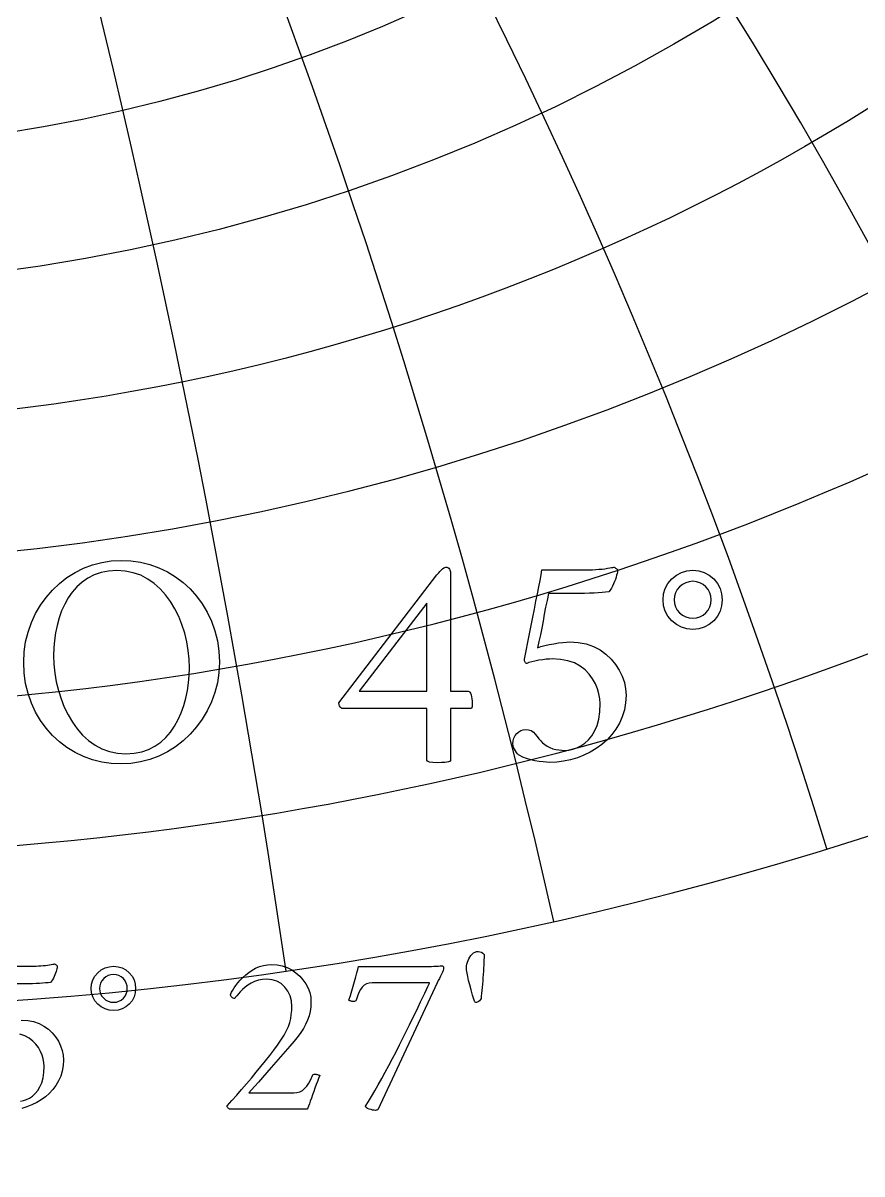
# Model space of a CAD drawing. Header units: millimetres. Extents: x -71 to 71, y -71 to 73.
# Drawn here: x 4.72 to 19.79, y -21.99 to -1.3 of the extents above; entities that cross this region are included whole.
import ezdxf

# ---------------------------------------------------------------- set-up
doc = ezdxf.new("R2010")
doc.units = ezdxf.units.MM
for name, color, linetype in [('CUT_OUTER', 1, 'Continuous'), ('ENGRAVE', 7, 'Continuous'), ('ENGRAVE_FINE', 8, 'Continuous'), ('TEXT', 5, 'Continuous')]:
    doc.layers.add(name, color=color, linetype=linetype)

msp = doc.modelspace()

# ---------------------------------------------------------------- linework, layer by layer
at = {"layer": 'CUT_OUTER'}
msp.add_arc((-0.0002, -0.0002), 71.2199, 143.788848, 87.803032, dxfattribs=at)
at = {"layer": 'ENGRAVE'}
for centre, radius in [((0, 0), 70.2), ((0, 29.172), 37.6888), ((0, 26.9182), 32.9679), ((0, 25.0933), 28.7098), ((0, 0), 45.9522), ((0, 0), 30.0798)]:
    msp.add_circle(centre, radius, dxfattribs=at)
for centre, radius, start, end in [((0, 31.9775), 43.0096, 131.64088, 48.35912), ((0, 35.5109), 49.1225, 158.93428, 21.06572), ((0, 40.0341), 56.3066, 178.03137, 1.96863), ((0, 45.9522), 64.9862, 193.623472, 346.376528)]:
    msp.add_arc(centre, radius, start, end, dxfattribs=at)
at = {"layer": 'ENGRAVE_FINE'}
for centre, radius, start, end in [((368.555, -45.9522), 374.2406, 162.097312, 175.849134), ((368.555, -45.9522), 374.2406, 162.097312, 175.849134), ((-178.5481, -45.9522), 190.0069, 8.354592, 35.979906), ((-178.5481, -45.9522), 190.0069, 8.354592, 35.979906), ((178.5481, -45.9522), 190.0069, 144.020094, 171.645408), ((178.5481, -45.9522), 190.0069, 144.020094, 171.645408), ((-112.5594, -45.9522), 129.9724, 12.666469, 54.396525), ((-112.5594, -45.9522), 129.9724, 12.666469, 54.396525), ((112.5594, -45.9522), 129.9724, 125.603475, 167.333531), ((112.5594, -45.9522), 129.9724, 125.603475, 167.333531), ((-77.4475, -45.9522), 101.1006, 17.146853, 73.284845), ((-77.4475, -45.9522), 101.1006, 17.146853, 73.284845), ((77.4475, -45.9522), 101.1006, 106.715155, 162.853147), ((77.4475, -45.9522), 101.1006, 106.715155, 162.853147), ((-54.5299, -45.9522), 84.8334, 21.864224, 92.68985), ((-54.5299, -45.9522), 84.8334, 21.864224, 92.68985), ((54.5299, -45.9522), 84.8334, 87.31015, 158.135776), ((54.5299, -45.9522), 84.8334, 87.31015, 158.135776), ((-37.5198, -45.9522), 75.0396, 26.898951, 108.68574), ((-37.5198, -45.9522), 75.0396, 26.898951, 108.68574), ((37.5198, -45.9522), 75.0396, 71.31426, 153.101049), ((37.5198, -45.9522), 75.0396, 71.31426, 153.101049), ((-23.653, -45.9522), 69.1569, 32.348066, 118.786424), ((-23.653, -45.9522), 69.1569, 32.348066, 118.786424), ((23.653, -45.9522), 69.1569, 61.213576, 147.651934), ((23.653, -45.9522), 69.1569, 61.213576, 147.651934), ((-11.4588, -45.9522), 65.9887, 38.331472, 127.454375), ((-11.4588, -45.9522), 65.9887, 38.331472, 127.454375), ((11.4588, -45.9522), 65.9887, 52.545625, 141.668528), ((11.4588, -45.9522), 65.9887, 52.545625, 141.668528), ((0, 81.6225), 109.7821, 230.287975, 309.712025)]:
    msp.add_arc(centre, radius, start, end, dxfattribs=at)
at = {"layer": 'TEXT'}
for points in [[(6.4765, -10.9619), (6.6538, -10.9702), (6.8259, -10.9951), (6.9929, -11.0366), (7.1546, -11.0948), (7.3091, -11.1683), (7.4542, -11.256), (7.59, -11.3579), (7.7165, -11.4739), (7.8318, -11.6026), (7.9344, -11.7424), (8.0242, -11.8933), (8.1012, -12.0552), (8.1629, -12.2269), (8.207, -12.4074), (8.2335, -12.5964), (8.2423, -12.7942), (8.2335, -12.9818), (8.207, -13.163), (8.1629, -13.3375), (8.1012, -13.5055), (8.0242, -13.6653), (7.9344, -13.8155), (7.8318, -13.9559), (7.7165, -14.0867), (7.59, -14.2057), (7.4542, -14.3109), (7.3091, -14.4022), (7.1546, -14.4797), (6.9929, -14.5415), (6.8259, -14.5856), (6.6538, -14.612), (6.4765, -14.6209), (6.3016, -14.6126), (6.1312, -14.5877), (5.9653, -14.5461), (5.804, -14.488), (5.6497, -14.4145), (5.505, -14.3268), (5.3701, -14.2249), (5.2449, -14.1088), (5.1309, -13.9801), (5.0297, -13.8404), (4.9413, -13.6895), (4.8657, -13.5276), (4.8051, -13.3562), (4.7619, -13.1768), (4.736, -12.9895), (4.7273, -12.7942), (4.736, -12.6063), (4.7619, -12.4247), (4.8051, -12.2493), (4.8657, -12.0801), (4.9413, -11.919), (5.0297, -11.768), (5.1309, -11.627), (5.2449, -11.4961), (5.3701, -11.3771), (5.505, -11.2719), (5.6497, -11.1806), (5.804, -11.1031), (5.9653, -11.0413), (6.1312, -10.9972), (6.3016, -10.9707), (6.4765, -10.9619)], [(6.399, -11.1446), (6.2523, -11.1531), (6.1167, -11.1785), (5.9922, -11.2209), (5.8787, -11.2802), (5.7758, -11.3534), (5.6829, -11.4373), (5.6, -11.5319), (5.5272, -11.6372), (5.4639, -11.7511), (5.4096, -11.8711), (5.3642, -11.9974), (5.3279, -12.1299), (5.3001, -12.2655), (5.2802, -12.4011), (5.2682, -12.5368), (5.2642, -12.6724), (5.2696, -12.83), (5.2857, -12.9872), (5.3125, -13.1441), (5.35, -13.3007), (5.398, -13.4536), (5.4559, -13.5996), (5.5239, -13.7387), (5.6019, -13.8708), (5.6896, -13.9931), (5.7867, -14.1026), (5.893, -14.1993), (6.0088, -14.2832), (6.1338, -14.351), (6.2682, -14.3994), (6.412, -14.4285), (6.5651, -14.4382), (6.7118, -14.4297), (6.8474, -14.4043), (6.9719, -14.3619), (7.0854, -14.3026), (7.1885, -14.2291), (7.2819, -14.1441), (7.3657, -14.0478), (7.4397, -13.94), (7.5042, -13.8236), (7.5594, -13.7013), (7.6052, -13.5731), (7.6417, -13.439), (7.6696, -13.3022), (7.6895, -13.1657), (7.7014, -13.0296), (7.7054, -12.8938), (7.7, -12.7364), (7.6839, -12.5797), (7.6571, -12.4236), (7.6196, -12.2683), (7.5715, -12.1168), (7.513, -11.9721), (7.4442, -11.8344), (7.365, -11.7037), (7.276, -11.5828), (7.1781, -11.4746), (7.0712, -11.3793), (6.9553, -11.2968), (6.8303, -11.2302), (6.6959, -11.1826), (6.5521, -11.1541), (6.399, -11.1446)], [(12.3109, -11.0837), (12.3315, -11.0858), (12.349, -11.092), (12.3633, -11.1024), (12.3746, -11.1169), (12.3831, -11.1335), (12.3891, -11.1501), (12.3927, -11.1667), (12.3939, -11.1833), (12.3939, -13.3145), (12.715, -13.3145), (12.7285, -13.3186), (12.7413, -13.3311), (12.7534, -13.3519), (12.7648, -13.3809), (12.7745, -13.4155), (12.7814, -13.4529), (12.7856, -13.493), (12.787, -13.5359), (12.7859, -13.5643), (12.7828, -13.5885), (12.7776, -13.6086), (12.7704, -13.6245), (12.3939, -13.6245), (12.3939, -14.571), (12.3917, -14.5719), (12.385, -14.5745), (12.3737, -14.5788), (12.358, -14.5849), (12.3322, -14.5909), (12.2908, -14.5953), (12.2339, -14.5979), (12.1615, -14.5987), (12.0767, -14.596), (12.0162, -14.5877), (11.9798, -14.5738), (11.9677, -14.5544), (11.9677, -13.6245), (10.4455, -13.6245), (10.4325, -13.6153), (10.4212, -13.6044), (10.4117, -13.5918), (10.4039, -13.5774), (10.3979, -13.5627), (10.3936, -13.5491), (10.391, -13.5364), (10.3901, -13.5248), (12.1504, -11.2221), (12.1656, -11.2043), (12.1836, -11.184), (12.2044, -11.1614), (12.2279, -11.1363), (12.2518, -11.1133), (12.2736, -11.0968), (12.2933, -11.087), (12.3109, -11.0837)], [(14.5362, -12.4288), (14.6907, -12.4378), (14.833, -12.4648), (14.9633, -12.5098), (15.0814, -12.5727), (15.1871, -12.6494), (15.28, -12.7353), (15.3601, -12.8307), (15.4274, -12.9353), (15.4807, -13.0455), (15.5187, -13.1574), (15.5416, -13.2711), (15.5492, -13.3865), (15.5417, -13.5216), (15.5194, -13.6501), (15.4822, -13.772), (15.4302, -13.8874), (15.3658, -13.9954), (15.2918, -14.095), (15.2081, -14.1863), (15.1146, -14.2694), (15.0134, -14.3436), (14.9064, -14.4084), (14.7934, -14.464), (14.6746, -14.5102), (14.5521, -14.5465), (14.4282, -14.5724), (14.303, -14.588), (14.1764, -14.5932), (14.1205, -14.5913), (14.0581, -14.5856), (13.989, -14.5761), (13.9134, -14.5627), (13.8365, -14.5453), (13.7633, -14.5233), (13.6939, -14.4968), (13.6284, -14.4659), (13.6159, -14.4548), (13.6007, -14.4382), (13.5827, -14.4161), (13.5619, -14.3884), (13.5426, -14.3576), (13.5287, -14.3261), (13.5204, -14.2939), (13.5177, -14.2611), (13.522, -14.2057), (13.5349, -14.1559), (13.5566, -14.1116), (13.5868, -14.0729), (13.6227, -14.0414), (13.6609, -14.0189), (13.7015, -14.0054), (13.7446, -14.0009), (13.797, -14.0063), (13.8436, -14.0223), (13.8842, -14.0492), (13.919, -14.0867), (13.951, -14.1284), (13.9833, -14.1677), (14.016, -14.2045), (14.0491, -14.2389), (14.0897, -14.2747), (14.1342, -14.3047), (14.1824, -14.3287), (14.2345, -14.3469), (14.2883, -14.3602), (14.3417, -14.3697), (14.3949, -14.3754), (14.4476, -14.3773), (14.5197, -14.3723), (14.5922, -14.3572), (14.6651, -14.3322), (14.7382, -14.297), (14.8086, -14.2503), (14.8732, -14.1905), (14.9318, -14.1175), (14.9846, -14.0313), (15.0281, -13.9308), (15.0593, -13.8148), (15.078, -13.6831), (15.0842, -13.5359), (15.0788, -13.4492), (15.0627, -13.3609), (15.0359, -13.2707), (14.9984, -13.1789), (14.9491, -13.0896), (14.887, -13.0073), (14.8121, -12.9319), (14.7244, -12.8634), (14.6223, -12.8064), (14.5044, -12.7658), (14.3705, -12.7414), (14.2207, -12.7333), (14.1726, -12.7348), (14.1169, -12.7395), (14.0536, -12.7473), (13.9826, -12.7582), (13.9131, -12.7712), (13.8539, -12.7852), (13.8052, -12.8002), (13.7667, -12.8163), (13.7586, -12.8147), (13.7508, -12.8101), (13.7434, -12.8023), (13.7363, -12.7914), (13.7302, -12.7788), (13.7259, -12.7658), (13.7233, -12.7525), (13.7225, -12.7388), (13.7529, -12.5866), (13.7834, -12.4344), (13.8138, -12.2821), (13.8442, -12.1299), (13.8742, -11.9803), (13.9031, -11.8358), (13.9309, -11.6966), (13.9577, -11.5625), (13.9825, -11.4371), (14.0041, -11.3238), (14.0226, -11.2226), (14.038, -11.1335), (14.8351, -11.1335), (14.8908, -11.1328), (14.9472, -11.1307), (15.0043, -11.1273), (15.0621, -11.1224), (15.1178, -11.1167), (15.1686, -11.1107), (15.2146, -11.1043), (15.2558, -11.0975), (15.2897, -11.0915), (15.3139, -11.0872), (15.3284, -11.0846), (15.3333, -11.0837), (15.3466, -11.0917), (15.3589, -11.0989), (15.3701, -11.1055), (15.3803, -11.1114), (15.3888, -11.1176), (15.3949, -11.1252), (15.3985, -11.1342), (15.3997, -11.1446), (15.3985, -11.1562), (15.3949, -11.1743), (15.3888, -11.1991), (15.3803, -11.2304), (15.3696, -11.2658), (15.3568, -11.303), (15.3419, -11.342), (15.325, -11.3826), (15.3061, -11.4227), (15.2855, -11.4601), (15.2632, -11.4947), (15.2392, -11.5265), (15.1811, -11.5321), (15.1174, -11.5376), (15.0482, -11.5431), (14.9735, -11.5487), (14.8925, -11.5535), (14.8047, -11.557), (14.7099, -11.5591), (14.6081, -11.5597), (14.1542, -11.5597), (14.1295, -11.682), (14.1051, -11.8054), (14.0811, -11.9298), (14.0574, -12.0552), (14.0337, -12.1795), (14.0096, -12.3008), (13.9852, -12.419), (13.9605, -12.534), (14.0202, -12.5127), (14.0885, -12.4932), (14.1655, -12.4753), (14.2511, -12.4593), (14.3364, -12.4459), (14.4123, -12.4364), (14.4789, -12.4307), (14.5362, -12.4288)], [(16.2134, -11.6705), (16.2233, -11.5639), (16.2529, -11.4656), (16.3022, -11.3757), (16.3712, -11.294), (16.4541, -11.2262), (16.5449, -11.1778), (16.6436, -11.1487), (16.7504, -11.139), (16.8568, -11.1487), (16.9545, -11.1778), (17.0436, -11.2262), (17.124, -11.294), (17.1906, -11.3757), (17.2382, -11.4656), (17.2667, -11.5639), (17.2762, -11.6705), (17.2667, -11.777), (17.2382, -11.8753), (17.1906, -11.9652), (17.124, -12.0469), (17.0436, -12.1147), (16.9545, -12.1631), (16.8568, -12.1922), (16.7504, -12.2019), (16.6436, -12.1922), (16.5449, -12.1631), (16.4541, -12.1147), (16.3712, -12.0469), (16.3022, -11.9652), (16.2529, -11.8753), (16.2233, -11.777), (16.2134, -11.6705)], [(16.4127, -11.6705), (16.4189, -11.7371), (16.4376, -11.7985), (16.4688, -11.8547), (16.5123, -11.9057), (16.5646, -11.9481), (16.6217, -11.9784), (16.6836, -11.9965), (16.7504, -12.0026), (16.8168, -11.9965), (16.8777, -11.9784), (16.933, -11.9481), (16.9829, -11.9057), (17.024, -11.8547), (17.0534, -11.7985), (17.0711, -11.7371), (17.077, -11.6705), (17.0711, -11.6039), (17.0534, -11.5424), (17.024, -11.4862), (16.9829, -11.4352), (16.933, -11.3928), (16.8777, -11.3625), (16.8168, -11.3444), (16.7504, -11.3383), (16.6836, -11.3444), (16.6217, -11.3625), (16.5646, -11.3928), (16.5123, -11.4352), (16.4688, -11.4862), (16.4376, -11.5424), (16.4189, -11.6039), (16.4127, -11.6705)], [(11.9677, -11.7313), (10.7554, -13.3145), (11.9677, -13.3145)], [(12.8949, -17.9934), (12.9247, -17.9967), (12.952, -18.0069), (12.9766, -18.0237), (12.9987, -18.0473), (12.9984, -18.0716), (12.9977, -18.1029), (12.9964, -18.1411), (12.9945, -18.1864), (12.9922, -18.2366), (12.9894, -18.2897), (12.986, -18.3456), (12.9821, -18.4044), (12.9778, -18.4643), (12.9733, -18.5237), (12.9685, -18.5826), (12.9634, -18.641), (12.9584, -18.6968), (12.9536, -18.7479), (12.949, -18.7944), (12.9447, -18.8361), (12.9318, -18.8579), (12.9136, -18.8777), (12.8902, -18.8953), (12.8617, -18.9109), (12.85, -18.9093), (12.8399, -18.9046), (12.8313, -18.8969), (12.8243, -18.886), (12.7929, -18.7802), (12.7652, -18.683), (12.741, -18.5944), (12.7205, -18.5144), (12.7042, -18.4429), (12.6925, -18.38), (12.6855, -18.3256), (12.6832, -18.2798), (12.6849, -18.2502), (12.6899, -18.2196), (12.6984, -18.188), (12.7102, -18.1553), (12.725, -18.1232), (12.7423, -18.0935), (12.7623, -18.0661), (12.7849, -18.0411), (12.8097, -18.0202), (12.8363, -18.0053), (12.8647, -17.9963), (12.8949, -17.9934)], [(5.941, -18.6576), (5.9484, -18.5777), (5.9705, -18.504), (6.0075, -18.4365), (6.0593, -18.3753), (6.1214, -18.3245), (6.1895, -18.2881), (6.2636, -18.2663), (6.3437, -18.2591), (6.4235, -18.2663), (6.4968, -18.2881), (6.5636, -18.3245), (6.6239, -18.3753), (6.6738, -18.4365), (6.7095, -18.504), (6.7309, -18.5777), (6.7381, -18.6576), (6.7309, -18.7375), (6.7095, -18.8112), (6.6738, -18.8787), (6.6239, -18.9399), (6.5636, -18.9908), (6.4968, -19.0271), (6.4235, -19.0489), (6.3437, -19.0562), (6.2636, -19.0489), (6.1895, -19.0271), (6.1214, -18.9908), (6.0593, -18.9399), (6.0075, -18.8787), (5.9705, -18.8112), (5.9484, -18.7375), (5.941, -18.6576)], [(6.0904, -18.6576), (6.0951, -18.7076), (6.1091, -18.7536), (6.1325, -18.7958), (6.1651, -18.8341), (6.2043, -18.8658), (6.2471, -18.8886), (6.2936, -18.9022), (6.3437, -18.9067), (6.3935, -18.9022), (6.4392, -18.8886), (6.4807, -18.8658), (6.518, -18.8341), (6.5489, -18.7958), (6.571, -18.7536), (6.5842, -18.7076), (6.5886, -18.6576), (6.5842, -18.6077), (6.571, -18.5616), (6.5489, -18.5194), (6.518, -18.4812), (6.4807, -18.4494), (6.4392, -18.4267), (6.3935, -18.4131), (6.3437, -18.4085), (6.2936, -18.4131), (6.2471, -18.4267), (6.2043, -18.4494), (6.1651, -18.4812), (6.1325, -18.5194), (6.1091, -18.5616), (6.0951, -18.6077), (6.0904, -18.6576)], [(10.0469, -20.2228), (10.0259, -20.2743), (10.0043, -20.3292), (9.9823, -20.3874), (9.9597, -20.449), (9.9374, -20.5112), (9.9161, -20.571), (9.8959, -20.6285), (9.8767, -20.6836), (9.8596, -20.7332), (9.8455, -20.7739), (9.8347, -20.8058), (9.8269, -20.8289), (8.4236, -20.8289), (8.4173, -20.8241), (8.4106, -20.818), (8.4038, -20.8106), (8.3966, -20.8019), (8.3903, -20.793), (8.3857, -20.7848), (8.383, -20.7774), (8.3821, -20.7708), (8.4677, -20.6743), (8.5544, -20.5757), (8.6421, -20.475), (8.7308, -20.3722), (8.8191, -20.2687), (8.9052, -20.1657), (8.9893, -20.0632), (9.0713, -19.9612), (9.1494, -19.8616), (9.2218, -19.7661), (9.2885, -19.6748), (9.3494, -19.5876), (9.4061, -19.4991), (9.4517, -19.4163), (9.486, -19.3393), (9.5093, -19.2679), (9.5247, -19.1986), (9.5357, -19.1278), (9.5424, -19.0554), (9.5446, -18.9814), (9.5366, -18.8818), (9.5129, -18.7905), (9.4733, -18.7074), (9.4179, -18.6327), (9.3503, -18.571), (9.2742, -18.5268), (9.1895, -18.5004), (9.0962, -18.4916), (9.0178, -18.496), (8.9446, -18.5092), (8.8767, -18.5313), (8.8139, -18.5621), (8.7565, -18.5982), (8.7049, -18.6358), (8.659, -18.675), (8.6187, -18.7157), (8.5845, -18.7547), (8.5565, -18.7884), (8.5347, -18.8169), (8.5191, -18.8403), (8.5065, -18.8386), (8.4937, -18.8335), (8.4806, -18.8251), (8.4672, -18.8133), (8.4554, -18.8007), (8.447, -18.79), (8.4419, -18.781), (8.4402, -18.7739), (8.4492, -18.7519), (8.4636, -18.7235), (8.4834, -18.6886), (8.5087, -18.6472), (8.5395, -18.6021), (8.5757, -18.5559), (8.6173, -18.5087), (8.6644, -18.4604), (8.7162, -18.4135), (8.7718, -18.3701), (8.8314, -18.3304), (8.8948, -18.2944), (8.9622, -18.2644), (9.0334, -18.243), (9.1085, -18.2301), (9.1875, -18.2259), (9.2829, -18.232), (9.3738, -18.2502), (9.4604, -18.2807), (9.5425, -18.3234), (9.6182, -18.3757), (9.6857, -18.435), (9.7449, -18.5013), (9.7957, -18.5746), (9.8366, -18.6527), (9.8658, -18.7334), (9.8833, -18.8167), (9.8891, -18.9026), (9.8852, -18.9885), (9.8736, -19.0717), (9.8541, -19.1524), (9.8269, -19.2305), (9.7929, -19.3061), (9.7532, -19.379), (9.7078, -19.4493), (9.6567, -19.517), (9.5841, -19.6056), (9.5077, -19.6971), (9.4274, -19.7914), (9.3432, -19.8886), (9.2582, -19.9856), (9.1756, -20.0795), (9.0953, -20.1704), (9.0173, -20.2581), (8.9444, -20.3399), (8.8793, -20.4132), (8.8219, -20.478), (8.7724, -20.5341), (9.5778, -20.5341), (9.6352, -20.5293), (9.6873, -20.5149), (9.7338, -20.4909), (9.775, -20.4573), (9.8127, -20.4139), (9.8492, -20.3603), (9.8843, -20.2966), (9.9182, -20.2228), (9.9242, -20.2119), (9.9338, -20.2041), (9.947, -20.1994), (9.9639, -20.1979), (9.9711, -20.1984), (9.9805, -20.1999), (9.9919, -20.2025), (10.0054, -20.2062), (10.0189, -20.2103), (10.0303, -20.2145), (10.0396, -20.2186), (10.0469, -20.2228)], [(11.9691, -18.2632), (12.0093, -18.2628), (12.0511, -18.2617), (12.0944, -18.2597), (12.1393, -18.257), (12.1803, -18.2543), (12.212, -18.2523), (12.2343, -18.2512), (12.2473, -18.2508), (12.2582, -18.2531), (12.2659, -18.2601), (12.2706, -18.2718), (12.2722, -18.2881), (12.2698, -18.3108), (12.2628, -18.3374), (12.2512, -18.3679), (12.2348, -18.4023), (12.2159, -18.4393), (12.1964, -18.4775), (12.1764, -18.5171), (12.1559, -18.558), (11.089, -20.8372), (11.0817, -20.8427), (11.0724, -20.8466), (11.0609, -20.8489), (11.0474, -20.8497), (11.0233, -20.8482), (10.9966, -20.844), (10.9673, -20.8368), (10.9353, -20.8268), (10.9063, -20.815), (10.8855, -20.8024), (10.8731, -20.7891), (10.8689, -20.7749), (10.9221, -20.6919), (10.9779, -20.6006), (11.0363, -20.5009), (11.0973, -20.393), (11.1599, -20.2793), (11.2234, -20.1626), (11.2876, -20.0427), (11.3526, -19.9197), (11.4172, -19.7957), (11.4802, -19.6727), (11.5417, -19.5507), (11.6017, -19.4298), (11.6593, -19.3121), (11.7138, -19.1999), (11.7652, -19.0932), (11.8134, -18.9918), (11.8578, -18.8982), (11.8975, -18.8143), (11.9325, -18.7404), (11.9629, -18.6763), (11.9874, -18.6245), (12.0049, -18.5876), (12.0154, -18.5654), (12.0189, -18.558), (10.9893, -18.558), (10.9328, -18.5627), (10.8835, -18.5767), (10.8414, -18.6), (10.8066, -18.6327), (10.7765, -18.6755), (10.7485, -18.7292), (10.7226, -18.7938), (10.6987, -18.8694), (10.694, -18.8803), (10.6842, -18.888), (10.6691, -18.8927), (10.6489, -18.8943), (10.6418, -18.8937), (10.6328, -18.8922), (10.622, -18.8896), (10.6094, -18.886), (10.5969, -18.8818), (10.5861, -18.8777), (10.5771, -18.8735), (10.57, -18.8694), (10.5966, -18.7859), (10.6224, -18.7017), (10.6475, -18.6168), (10.6717, -18.531), (10.6939, -18.4497), (10.7127, -18.3779), (10.7282, -18.3158), (10.7402, -18.2632)]]:
    msp.add_lwpolyline(points, close=True, dxfattribs=at)
for points in [[(4.3094, -18.2549), (4.9072, -18.2549), (4.949, -18.2544), (4.9913, -18.2528), (5.0341, -18.2502), (5.0774, -18.2466), (5.1192, -18.2423), (5.1573, -18.2378), (5.1919, -18.233), (5.2227, -18.2279), (5.2482, -18.2234), (5.2663, -18.2201), (5.2772, -18.2182), (5.2809, -18.2175), (5.2908, -18.2235), (5.3001, -18.229), (5.3085, -18.2339), (5.3161, -18.2383), (5.3225, -18.243), (5.327, -18.2487), (5.3298, -18.2554), (5.3307, -18.2632), (5.3298, -18.2719), (5.327, -18.2855), (5.3225, -18.3041), (5.3161, -18.3276), (5.3081, -18.3542), (5.2985, -18.3821), (5.2873, -18.4112), (5.2746, -18.4417), (5.2605, -18.4718), (5.245, -18.4999), (5.2283, -18.5258), (5.2103, -18.5497), (5.1667, -18.5538), (5.1189, -18.558), (5.067, -18.5621), (5.011, -18.5663), (4.9503, -18.5699), (4.8844, -18.5725), (4.8133, -18.5741), (4.737, -18.5746), (4.3966, -18.5746)], [(4.683, -19.2264), (4.7989, -19.2331), (4.9056, -19.2534), (5.0033, -19.2871), (5.092, -19.3343), (5.1712, -19.3918), (5.2409, -19.4563), (5.301, -19.5278), (5.3514, -19.6063), (5.3914, -19.6889), (5.4199, -19.7728), (5.4371, -19.8581), (5.4428, -19.9446), (5.4372, -20.0459), (5.4204, -20.1423), (5.3926, -20.2338), (5.3535, -20.3203), (5.3052, -20.4013), (5.2497, -20.476), (5.1869, -20.5445), (5.1169, -20.6068), (5.041, -20.6625), (4.9607, -20.7111), (4.8759, -20.7528), (4.7868, -20.7874), (4.695, -20.8146)], [(4.6707, -20.684), (4.7251, -20.6727), (4.7797, -20.6539), (4.8346, -20.6276), (4.8874, -20.5925), (4.9357, -20.5476), (4.9797, -20.4929), (5.0193, -20.4283), (5.052, -20.3529), (5.0753, -20.2659), (5.0894, -20.1671), (5.094, -20.0567), (5.09, -19.9917), (5.0779, -19.9254), (5.0578, -19.8578), (5.0297, -19.7889), (4.9927, -19.722), (4.9461, -19.6602), (4.89, -19.6037), (4.8242, -19.5523), (4.7476, -19.5096), (4.6591, -19.4791)]]:
    msp.add_lwpolyline(points, dxfattribs=at)

doc.saveas('drawing.dxf')
